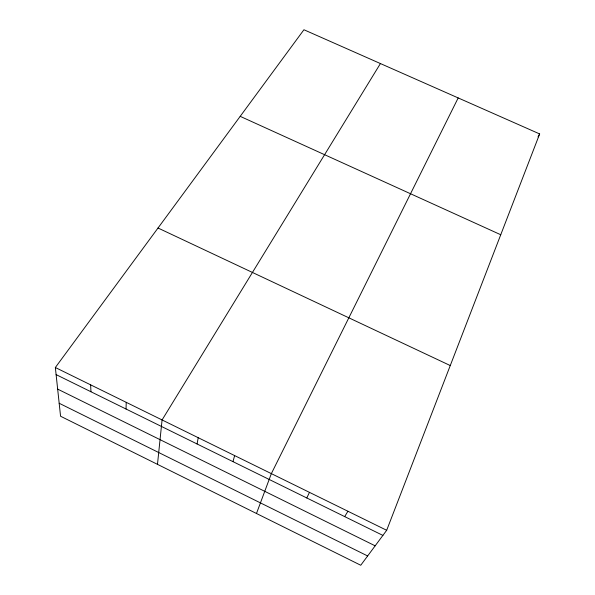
<?xml version="1.0" encoding="UTF-8"?>
<svg xmlns="http://www.w3.org/2000/svg" width="595" height="595" viewBox="0 0 595 595"><rect width="100%" height="100%" fill="white"/><g stroke="black" fill="none" stroke-linecap="round" stroke-linejoin="round"><path stroke-width="0.89" d="M126.036 409.018L126.229 402.332M157.482 464.345L162.078 419.944L380.421 63.561M197.057 443.959L198.217 437.697M232.98 461.638L234.638 455.591M256.482 513.492L271.35 473.627L458.18 97.93M386.683 530.294L539.65 133.935L303.933 29.75L55.35 367.509L60.564 416.24L360.749 565.25L386.683 530.294L55.35 367.509M306.775 497.956L309.482 492.363M538.006 136.88L539.65 133.935M344.683 516.601L347.926 511.254M240.194 116.345L500.745 234.742M158.017 228.011L450.266 365.553M56.108 374.612L382.897 535.411M57.663 389.115L375.162 545.823M59.173 403.254L367.643 555.961M90.648 384.846L90.938 391.748"/></g></svg>
